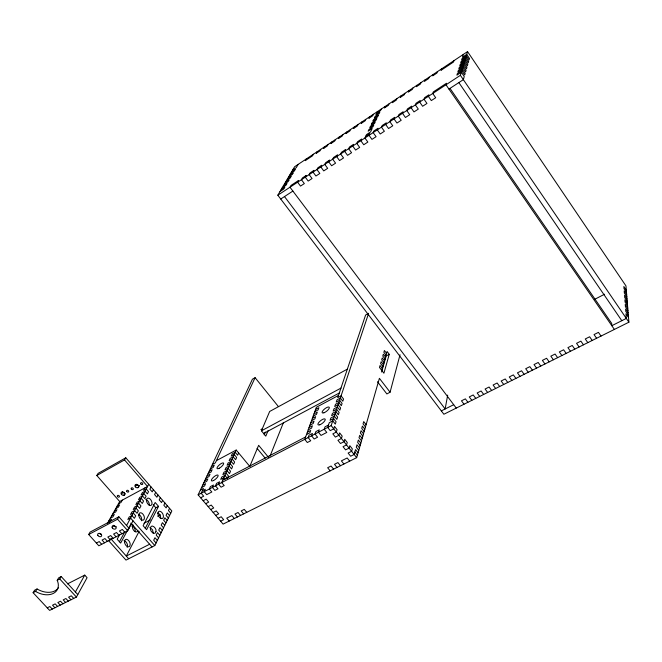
<?xml version="1.0" encoding="UTF-8"?>
<svg xmlns="http://www.w3.org/2000/svg" width="662" height="662" viewBox="0 0 662 662"><rect width="100%" height="100%" fill="white"/><g stroke="black" fill="none" stroke-linecap="round" stroke-linejoin="round"><path stroke-width="0.99" d="M153.203 533.224L152.591 529.906L149.926 527.391M447.686 395.098L445.145 408.967L284.486 196.564M377.456 381.726L386.881 393.948L390.084 392.202L400.03 354.766M381.693 370.323L387.088 351.489L389.239 354.319L383.91 373.211L379.475 367.427L380.038 365.498L382.247 368.386M278.313 406.46L255.102 377.688L252.421 379.202L198.12 494.837L223.102 524.097L356.669 457.665L379.4 378.316L390.084 392.202M381.577 372.044L386.178 355.974L389.239 354.319M277.833 195.199L460.396 75.319L467.546 51.603L625.962 285.91L628.9 322.204L443.871 414.247L277.833 195.199L294.615 166.741L467.546 51.603M463.317 54.425L462.448 57.197L466.718 54.358L469.507 58.479L469.085 59.928L466.288 55.79L462.01 58.628L461.555 60.076L465.849 57.23L468.663 61.376L468.241 62.84L465.419 58.678L461.108 61.533L460.644 63.006L464.972 60.134L467.811 64.313L467.38 65.803L464.534 61.607L460.189 64.479L459.726 65.977L464.087 63.089L466.942 67.301L466.503 68.807L463.632 64.586L459.254 67.474L458.783 68.989L463.177 66.092L466.065 70.329L465.618 71.868L462.721 67.615L458.311 70.52L457.831 72.059L462.258 69.146L465.163 73.408L464.716 74.971L461.795 70.685L457.351 73.614L456.863 75.178L461.323 72.241L464.252 76.544L463.35 79.655L448.935 89.072M453.967 60.647L453.511 62.013L440.983 70.354L441.48 68.964M198.12 494.837L331.166 425.6L368.295 314.276M437.35 71.711L436.837 73.11L432.716 75.849L433.238 74.45M429.142 77.181L428.604 78.588L424.507 81.31L425.062 79.895M420.991 82.601L420.428 84.024L416.373 86.722L416.944 85.29M269.98 456.259L283.369 422.753M412.914 87.98L412.327 89.411L408.297 92.092L408.901 90.653M268.118 430.59L265.801 436.142L261.44 430.805L269.657 411.474L347.484 369.065M249.847 466.247L258.643 445.319L268.59 457.417M264.188 434.843L265.354 432.063M404.904 93.317L404.283 94.765L400.287 97.422L400.915 95.965M396.952 98.605L396.306 100.07L392.343 102.709L392.996 101.236M238.626 452.957L237.641 455.191L235.217 452.278L232.205 453.884L231.195 456.135L234.207 454.529L236.64 457.45L235.639 459.718L233.198 456.797L230.177 458.402L229.151 460.678L232.18 459.064L234.629 462.002L233.612 464.294L231.154 461.356L228.117 462.961L227.083 465.27L230.128 463.657L232.594 466.602L231.559 468.928L229.093 465.974L226.04 467.587L224.989 469.912L228.051 468.307L230.525 471.261L229.491 473.62L227 470.649L223.93 472.263L222.871 474.621L225.949 473.007L228.44 475.978L227.389 478.361L224.881 475.382L221.803 476.996L220.727 479.379L223.822 477.765L225.072 479.263M249.855 466.478L236.218 450.044L221.662 482.581L224.195 485.585L221.083 487.191L218.559 484.195L219.643 481.779L216.557 483.392L215.464 485.809L217.988 488.796L214.902 490.393L212.378 487.414L213.478 484.998L210.417 486.595L209.308 489.011L211.832 491.99L206.726 494.63L204.202 491.667L205.328 489.251L202.291 490.832M389.057 103.86L388.395 105.341L384.457 107.956L385.135 106.474M381.229 109.073L380.534 110.562L376.637 113.161M255.102 377.688L215.34 462.879L212.394 464.443M377.34 111.663L375.892 114.733L379.806 112.135L379.069 113.715L375.139 116.322L374.386 117.919L378.333 115.304L377.588 116.909L373.633 119.532L372.863 121.163L376.835 118.531L376.074 120.161L372.094 122.793L371.316 124.448L375.313 121.8L374.543 123.455L370.53 126.103L369.744 127.783L373.765 125.118L372.987 126.806L368.949 129.462L368.146 131.167L372.201 128.494L370.604 131.92L366.525 134.601L364.919 138.019L367.849 142.073L363.752 144.755L360.831 140.7L361.626 139.02L357.571 141.693L356.752 143.381L359.681 147.411L355.618 150.067L352.697 146.037L353.525 144.349L349.495 146.997L348.659 148.693L351.58 152.707L347.558 155.338L344.629 151.333L345.49 149.629L341.493 152.26L340.624 153.965L343.545 157.961L339.556 160.568L336.635 156.588L337.512 154.875L333.557 157.473L332.663 159.194L335.576 163.166L331.621 165.757L328.7 161.801L329.61 160.072L325.679 162.653L324.761 164.383L327.673 168.338L323.743 170.904L320.83 166.965L321.765 165.227L317.868 167.784L316.924 169.53L319.829 173.461L315.94 176.009L313.027 172.087L313.978 170.341L310.114 172.881L309.146 174.636L312.059 178.541L308.194 181.065L305.281 177.176L306.266 175.413L302.426 177.929L301.433 179.7L304.338 183.589L300.507 186.088L297.602 182.215L298.603 180.445L291.007 185.434L289.981 187.222L456.25 408.082M373.459 114.245L372.747 115.742L368.875 118.324L369.603 116.818M365.755 119.375L365.019 120.889L361.171 123.446L361.924 121.924M108.403 540.424L125.995 560.093L154.809 545.554L171.839 510.965L125.772 457.79L98.1 473.371L96.801 475.506L119.698 501.531L107.534 523.179L109.296 522.244M169.546 508.317L168.438 510.551L170.738 513.199M167.246 505.669L166.137 507.895L163.828 505.23L164.946 503.012M358.109 124.464L357.339 125.995L353.533 128.527L354.302 126.996M158.541 506.347L146.608 529.683L143.124 525.736L155.165 502.491L158.541 506.347L155.843 507.762L145.243 528.408M162.645 500.356L161.511 502.566L159.203 499.901L160.336 497.692M350.521 129.52L349.735 131.059L345.945 133.575L346.747 132.036M139.144 531.313L126.293 556.063L149.637 544.23M158.019 495.019L156.877 497.22L154.552 494.547L155.711 492.346M342.99 134.535L342.18 136.082L338.423 138.581L339.242 137.026M153.385 489.673L152.227 491.858L149.885 489.193L151.06 486.984M335.518 139.508L334.682 141.064L330.95 143.546L331.803 141.982M129.04 528.301L118.87 516.799L90.065 532.107L88.683 534.507L98.828 545.786L127.749 530.717L133.021 520.837M126.574 525.512L148.735 484.303M131.25 523.402L120.65 543.097L117.174 539.232L119.607 534.772M144.887 487.927L143.538 490.426L146.219 488.978L148.561 491.676L147.386 493.885L145.036 491.187L142.347 492.627L141.064 495.002L143.762 493.554L146.12 496.268L144.846 498.66L142.479 495.937L139.773 497.385L138.474 499.793L141.188 498.337L143.563 501.06L142.272 503.484L139.889 500.753L137.175 502.201L135.859 504.634L138.581 503.186L140.973 505.917L139.665 508.366L137.266 505.627L134.543 507.075L133.211 509.533L135.942 508.085L138.35 510.832L137.034 513.307L134.618 510.559L131.879 512.007L130.53 514.498L133.277 513.042L135.702 515.806L134.369 518.313L131.928 515.549L129.181 516.997L127.824 519.521L130.58 518.065L154.809 545.554M119.425 541.789L124.754 531.925M328.095 144.448L327.243 146.021L323.544 148.478L324.413 146.906M111.166 538.206L110.281 539.82L107.815 537.056L110.703 535.55L113.169 538.314M138.101 487.629L139.293 485.453M58.388 587.74A17.204 12.048 29.4 0 1 37.064 588.965L34.573 590.239L33.1 592.697L49.633 610.397L76.42 597.066L87.086 577.694L84.744 575.121L67.524 583.876M112.209 527.68L113.541 525.28A2.168 1.597 28.2 0 0 116.239 526.737M135.354 486.843L136.562 484.667A2.044 1.556 28.3 0 1 136.298 484.253M88.683 534.507L117.546 519.198L118.87 516.799M320.739 149.347L319.862 150.928L316.188 153.369L317.081 151.78M75.394 591.977L84.744 575.121M124.274 495.143A2.044 1.539 28.7 0 0 124.679 493.273L124.39 492.867A2.044 1.539 28.7 0 0 122.056 492.056L121.642 492.214A2.044 1.539 28.7 0 0 121.535 494.489L121.924 494.837A2.044 1.539 28.7 0 0 123.86 495.3L125.093 493.687M110.182 521.772L111.564 519.306L108.916 520.713M122.305 500.124L120.989 502.475L118.382 503.881M123.86 495.3L124.679 493.844M313.432 154.213L312.53 155.802L305.265 160.643L306.183 159.037M121.535 494.497L122.768 492.321A2.044 1.539 28.7 0 1 122.296 491.477M33.1 592.697L35.591 591.414A17.253 12.057 29.4 0 0 53.365 593.4A17.253 12.057 29.4 0 0 57.213 580.317L59.779 579.002L61.202 576.552L77.793 594.584M57.213 580.317L58.645 577.868L61.202 576.552M298.19 164.358L296.253 167.676L292.654 170.06M96.801 475.506L124.522 459.916L125.772 457.79M35.591 591.414L37.064 588.965M291.644 171.781L295.252 169.389L294.242 171.11L290.618 173.51M289.592 175.256L293.225 172.848L292.199 174.602L288.558 177.011M287.515 178.781L291.164 176.365L290.13 178.136L286.464 180.56M285.405 182.356L289.079 179.923L288.028 181.727L284.346 184.16M283.27 185.981L286.969 183.54L285.893 185.368L282.186 187.818M281.102 189.663L284.817 187.214L283.733 189.067L280.001 191.525M365.705 136.339L369.801 133.65L369.024 135.321L371.953 139.392L376.082 136.695L373.153 132.607L373.914 130.952L378.035 128.238L377.29 129.893L380.228 133.989L384.382 131.266L381.453 127.162L382.181 125.515L386.343 122.776L385.623 124.415L388.561 128.536L392.756 125.797L389.819 121.667L390.522 120.029L394.726 117.273L394.031 118.895L396.968 123.041L401.205 120.277L398.259 116.123L398.938 114.501L403.175 111.721L402.513 113.334L405.45 117.497L409.712 114.708L406.774 110.529L407.42 108.924L411.69 106.119L411.061 107.716L413.998 111.911L418.301 109.098L415.355 104.894L415.976 103.305L420.279 100.475L419.675 102.056L422.621 106.276L426.965 103.438L424.019 99.209L424.599 97.637L428.943 94.782L428.372 96.346L431.318 100.591L435.695 97.728L432.749 93.474L433.304 91.919L446.494 83.246L445.989 84.786L614.377 329.428M280.729 199.022L292.885 191.078M368.618 313.308L365.606 315.013L337.728 397.655L341.087 395.859L343.545 398.996L342.817 401.205L340.351 398.061L336.983 399.856L336.23 402.074L339.614 400.278L342.089 403.431L341.352 405.665L338.87 402.513L335.477 404.308L334.724 406.551L338.125 404.755L340.616 407.916L339.871 410.183L337.372 407.014L333.962 408.81L333.193 411.085L336.61 409.282L339.118 412.467L338.365 414.76L335.849 411.574L332.423 413.378L331.645 415.678L335.08 413.874L337.612 417.068L336.842 419.394L334.31 416.191L330.859 417.995L330.073 420.329L333.532 418.516L336.073 421.727L335.303 424.085L332.746 420.867L329.279 422.679L327.682 427.412L330.255 430.639L333.739 428.835L334.525 426.452L337.082 429.671L336.304 432.063L332.82 433.867L335.377 437.077L338.87 435.29L339.639 432.89L342.188 436.093L341.427 438.501L337.934 440.288L340.491 443.49L343.983 441.711L344.728 439.295L347.269 442.489L346.524 444.914L343.032 446.684L345.572 449.879L349.073 448.116L349.801 445.683L352.325 448.869L351.605 451.302L348.113 453.056L350.645 456.234L354.137 454.488L355.56 449.614L358.068 452.775M119.698 501.531L147.56 486.479L124.522 459.916M117.05 506.24L119.665 504.833L118.332 507.216L115.718 508.623M260.894 429.572L262.284 428.819M261.44 430.805L341.054 388.056M114.369 511.006L116.992 509.599L115.651 512.007L113.02 513.414M263.625 433.469L339.639 392.814M111.663 515.839L114.294 514.424L112.929 516.856L110.289 518.272M216.383 460.636L236.218 450.044M338.464 395.462L316.395 407.246L304.76 439.345L307.317 442.522L310.726 440.76L308.161 437.574L309.013 435.191L312.423 433.411L311.579 435.795L314.144 438.989L317.57 437.21L315.004 434.007L315.84 431.624L319.274 429.837L318.447 432.22L321.012 435.431L326.78 432.443L324.206 429.224L325.017 426.841L328.484 425.037M315.592 409.447L318.885 407.693L318.091 409.91L314.789 411.665M211.335 466.702L214.281 465.129L213.222 467.397L210.268 468.969M313.987 413.891L317.288 412.136L316.486 414.379L313.167 416.133M209.192 471.253L212.163 469.681L211.087 471.981L208.116 473.553M312.356 418.392L315.675 416.63L314.864 418.897L311.529 420.66M207.032 475.862L210.011 474.282L208.927 476.607L205.94 478.179M310.701 422.944L314.045 421.181L313.217 423.481L309.866 425.244M204.839 480.521L207.835 478.94L206.743 481.291L203.739 482.871M309.03 427.561L312.39 425.79L311.554 428.124L308.186 429.886M202.63 485.238L205.634 483.657L204.525 486.032L201.513 487.613M307.333 432.228L310.71 430.457L309.866 432.816L306.481 434.586M96.362 543.047L99.209 541.557L101.675 544.296M200.387 490.004L203.408 488.424L201.157 493.256L203.681 496.21L200.636 497.783M222.746 480.165L305.621 436.953M143.977 523.278L150.324 519.976M157.581 516.194L160.303 514.779M203.151 500.729L206.196 499.165L208.704 502.11L205.667 503.674M594.824 299.249L604.547 294.234M208.166 506.604L211.211 505.048L213.71 507.986L210.673 509.533M213.164 512.454L216.209 510.915L218.708 513.836L215.655 515.375M218.146 518.288L221.191 516.757L223.673 519.67L220.628 521.193M47.242 607.84L49.882 606.516L52.273 609.081M441.322 410.879L453.702 404.697M136.504 484.609L136.926 485.031A2.044 1.556 28.3 0 0 138.863 485.585M60.242 605.118L57.851 602.536L60.523 601.204L62.923 603.785M57.577 606.442L55.186 603.868L52.53 605.192L54.921 607.766M65.604 602.453L63.204 599.863L65.894 598.514L68.294 601.113M70.999 599.764L68.591 597.165L71.306 595.817L73.705 598.423M59.779 579.002L76.42 597.066M104.53 542.807L102.072 540.06L104.935 538.562L107.401 541.317M111.15 539.108L128.685 558.736M118.97 535.293L116.504 532.513L113.599 534.035L116.065 536.808M124.812 532.248L122.338 529.459L119.417 530.99L121.891 533.771M117.546 519.198L127.749 530.717M130.927 523.038L152.037 546.953M158.599 537.867L156.215 535.161L157.473 532.629L159.84 535.335M157.341 540.415L154.949 537.701L153.683 540.258L156.075 542.981M153.145 504.684L155.843 507.762M162.314 530.312L159.956 527.622L158.715 530.121L161.081 532.819M164.755 525.355L162.413 522.674L161.189 525.14L163.539 527.829M168.363 518.023L166.054 515.359L167.246 512.951L169.555 515.607M167.172 520.448L164.846 517.783L163.638 520.216L165.963 522.897M234.34 518.512L231.857 515.582L226.735 518.147L229.218 521.06M240.529 515.433L238.039 512.496L234.944 514.043L237.426 516.972M246.752 512.338L244.27 509.384L241.15 510.94L243.633 513.886M257.071 448.323L265.148 458.129M330.164 470.848L327.649 467.728L331.058 466.023L333.582 469.151M337.008 467.446L334.492 464.31L337.926 462.589L340.45 465.734M349.685 461.141L347.161 457.98L341.377 460.868L343.901 464.012M358.763 450.35L356.264 447.198L356.959 444.798L359.449 447.942M354.849 452.038L357.372 455.216M331.166 425.6L356.669 457.665M360.823 443.168L358.341 440.04L357.654 442.406L360.136 445.551M363.504 433.8L361.063 430.697L360.385 433.014L362.842 436.126M362.172 438.459L359.714 435.339L359.027 437.681L361.493 440.809M365.474 426.932L363.057 423.846L363.711 421.595L366.119 424.665M364.82 429.208L362.395 426.121L361.733 428.405L364.166 431.5M384.432 360.773L382.247 357.91L381.693 359.797L383.886 362.66M383.348 364.563L381.147 361.684L380.592 363.587L382.793 366.467M386.567 353.326L384.407 350.496L383.869 352.333L386.037 355.171M385.499 357.033L383.331 354.178L382.785 356.04L384.97 358.895M467.918 402.281L465.361 398.863L461.464 400.816L464.012 404.225M471.832 400.336L469.275 396.91L473.206 394.949L475.763 398.375M479.71 396.414L477.153 392.971L481.117 390.994L483.674 394.444M487.654 392.467L485.089 389.008L489.086 387.013L491.643 390.481M499.669 386.484L497.112 383L493.091 385.011L495.648 388.486M503.708 384.481L501.151 380.989L505.197 378.962L507.762 382.462M511.834 380.435L509.268 376.926L513.356 374.891L515.913 378.407M524.13 374.32L521.565 370.786L517.452 372.838L520.018 376.364M528.259 372.267L525.694 368.717L529.848 366.649L532.405 370.199M536.576 368.13L534.011 364.563L538.189 362.478L540.755 366.053M122.875 492.462L123.149 492.66A2.044 1.539 28.7 0 0 124.605 493.165M549.162 361.866L546.597 358.274L542.385 360.385L544.95 363.968M553.391 359.764L550.825 356.164L555.07 354.046L557.636 357.654M561.897 355.535L559.332 351.911L563.61 349.776L566.176 353.409M570.47 351.265L567.905 347.633L572.216 345.473L574.782 349.122M579.109 346.971L576.544 343.313L580.888 341.137L583.462 344.811M592.209 340.458L589.635 336.768L585.258 338.961L587.823 342.635M596.603 338.274L594.029 334.575L598.448 332.365L601.022 336.073M450.019 88.377L611.68 323.395L611.804 325.696L626.326 318.439L625.962 313.763L628.519 317.512M460.396 75.319L628.9 322.204M458.857 82.593L621.8 320.698M627.576 305.811L625.069 302.12L624.887 299.845L627.386 303.519M627.758 308.12L625.242 304.412L625.424 306.729L627.948 310.437M628.139 312.778L625.598 309.055L625.78 311.405L628.329 315.137M626.484 292.331L624.026 288.706L623.861 286.53L626.302 290.138M626.657 294.532L624.2 290.899L624.365 293.117L626.84 296.758M627.022 298.992L624.539 295.343L624.713 297.586L627.204 301.251M137.895 530.303A3.914 2.4 64 0 1 133.939 530.692A3.914 2.4 64 0 1 133.145 524.974M131.713 525.976A3.914 2.408 64 0 1 135.263 531.669M123.943 540.697A3.98 2.491 64.6 0 1 126.922 543.312A3.98 2.491 64.6 0 1 127.162 547.308M101.443 534.325A2.135 1.564 28.5 0 1 99.523 533.407M145.69 499.545A3.98 2.383 63.1 0 1 149.281 505.371M157.829 512.86A3.964 2.358 63.7 0 1 160.667 518.462M138.73 514.407A4.005 2.433 63.6 0 1 141.37 520.779M156.017 531.404C155.107 536.261 149.513 531.081 150.39 527.995C151.317 523.162 156.877 528.334 156.017 531.404M138.399 485.387L138.035 485.014A2.052 1.556 28.3 0 0 134.965 485.42A2.052 1.556 28.3 0 0 137.34 487.795A2.052 1.556 28.3 0 0 138.399 485.387M124.539 541.789A3.989 2.482 64.5 0 0 128.817 546.771A3.989 2.482 64.5 0 0 128.734 540.647A3.989 2.482 64.5 0 0 124.539 541.789M97.868 535.393A2.135 1.564 28.5 0 0 101.36 536.294A2.135 1.564 28.5 0 0 99.755 533.398A2.135 1.564 28.5 0 0 97.868 535.393M112.482 528.119A2.176 1.605 28.2 0 0 116.015 528.45A2.176 1.605 28.2 0 0 113.814 525.678A2.176 1.605 28.2 0 0 112.482 528.119M126.707 491.411A1.134 0.852 28.5 0 0 128.56 491.874A1.134 0.852 28.5 0 0 127.733 490.319A1.134 0.852 28.5 0 0 126.707 491.411M131.258 488.937A1.134 0.861 28.4 0 0 133.12 489.408A1.134 0.861 28.4 0 0 132.284 487.836A1.134 0.861 28.4 0 0 131.258 488.937M117.422 496.459A1.125 0.844 28.8 0 0 119.268 496.922A1.125 0.844 28.8 0 0 118.432 495.375A1.125 0.844 28.8 0 0 117.422 496.459M140.7 483.806A1.142 0.869 28.2 0 0 142.578 484.27A1.142 0.869 28.2 0 0 141.742 482.697A1.142 0.869 28.2 0 0 140.7 483.806M138.797 515.251A4.013 2.425 63.6 0 0 143.141 520.191A4.013 2.425 63.6 0 0 142.868 514.06A4.013 2.425 63.6 0 0 138.797 515.251M146.476 500.53A3.989 2.375 63.1 0 0 150.787 505.462A3.989 2.375 63.1 0 0 150.489 499.421A3.989 2.375 63.1 0 0 146.476 500.53M157.945 513.654A3.972 2.35 63.7 0 0 162.198 518.586A3.972 2.35 63.7 0 0 161.909 512.545A3.972 2.35 63.7 0 0 157.945 513.654M219.23 468.249A4.245 1.365 -40.4 0 0 223.624 463.177A4.245 1.365 -40.4 0 0 218.129 466.098A4.245 1.365 -40.4 0 0 219.23 468.249M213.627 480.471A4.32 1.407 -40.6 0 0 218.104 475.275A4.32 1.407 -40.6 0 0 212.543 478.204A4.32 1.407 -40.6 0 0 213.627 480.471M319.829 424.772A4.551 1.581 -38.5 0 0 325.257 419.46A4.551 1.581 -38.5 0 0 319.622 421.537A4.551 1.581 -38.5 0 0 319.829 424.772M324.016 412.765A4.477 1.531 -38.3 0 0 329.353 407.56A4.477 1.531 -38.3 0 0 323.792 409.654A4.477 1.531 -38.3 0 0 324.016 412.765"/></g></svg>
